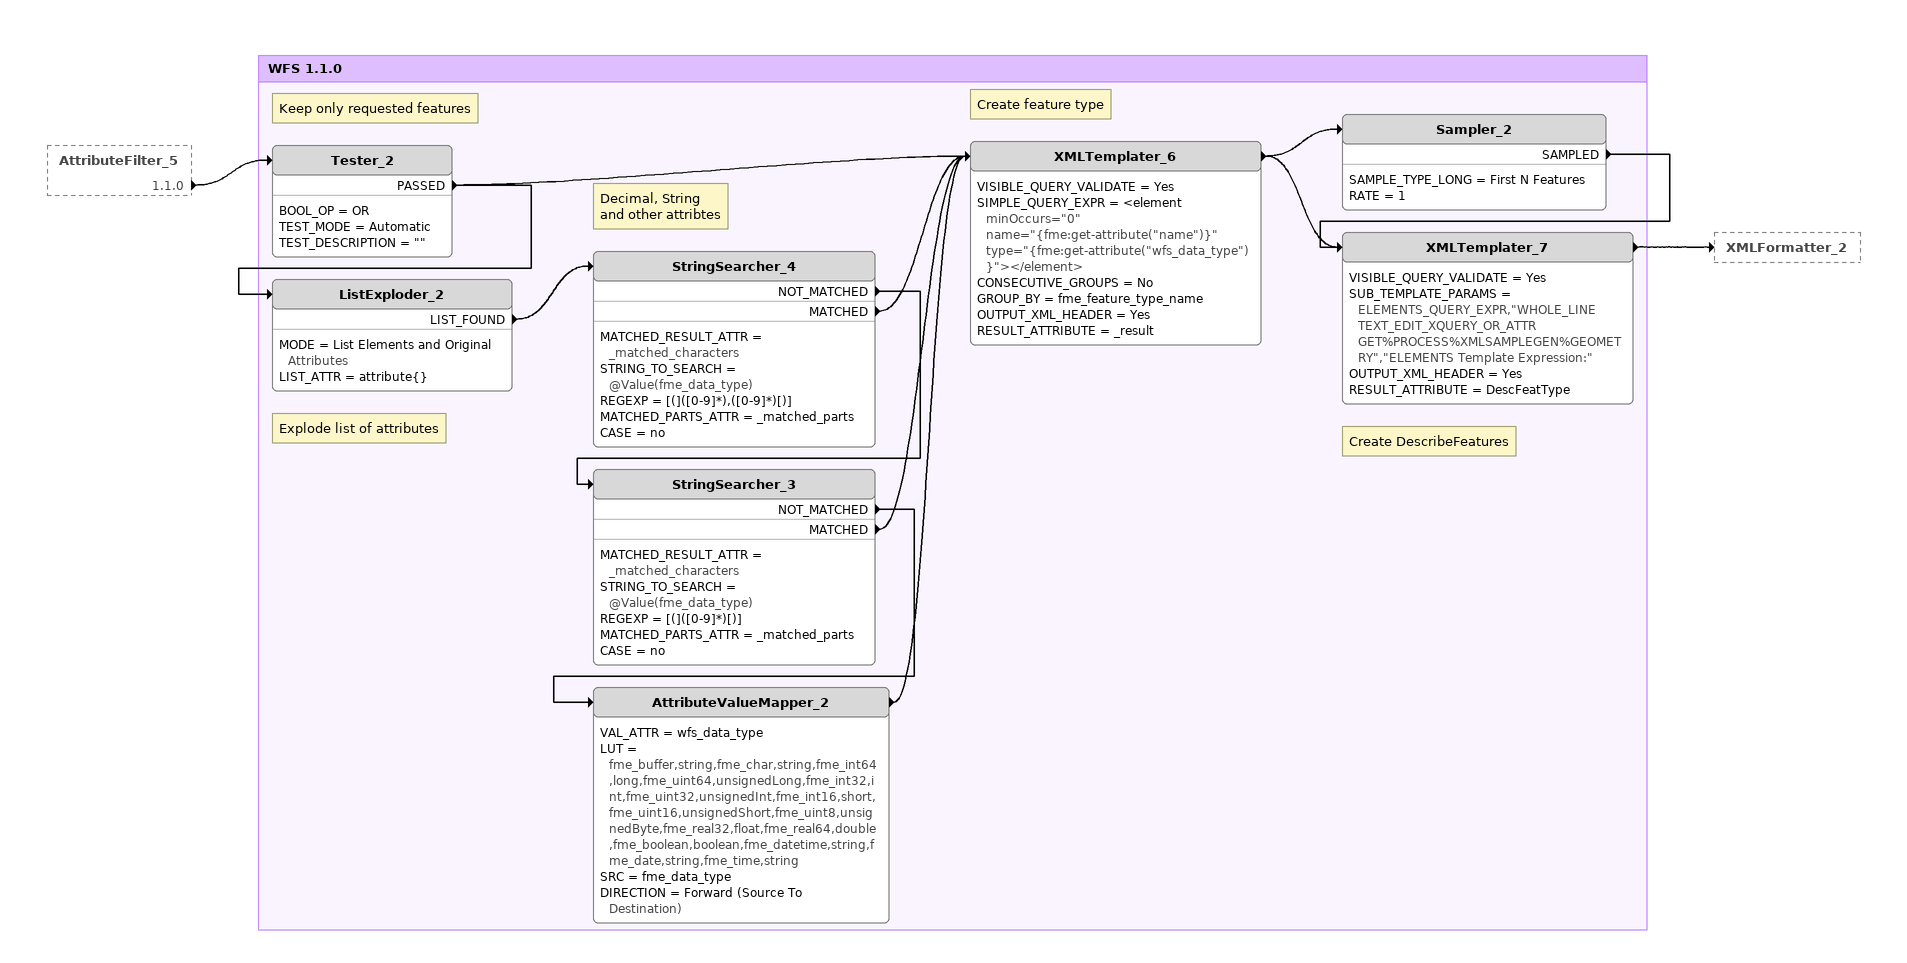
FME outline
AttributeFilter_5 [outside]
    1.1.0 -> Tester_2

Bookmark: WFS 1.1.0
Note: Keep only requested features
Tester_2
    BOOL_OP = OR
    TEST_MODE = Automatic
    TEST_DESCRIPTION = ""
    PASSED -> ListExploder_2
    PASSED -> XMLTemplater_6
Note: Explode list of attributes
ListExploder_2
    MODE = List Elements and Original Attributes
    LIST_ATTR = attribute{}
    LIST_FOUND -> StringSearcher_4
Note: Decimal, String / and other attribtes
StringSearcher_4
    MATCHED_RESULT_ATTR = _matched_characters
    STRING_TO_SEARCH = @Value(fme_data_type)
    REGEXP = [(]([0-9]*),([0-9]*)[)]
    MATCHED_PARTS_ATTR = _matched_parts
    CASE = no
    NOT_MATCHED -> StringSearcher_3
    MATCHED -> XMLTemplater_6
StringSearcher_3
    MATCHED_RESULT_ATTR = _matched_characters
    STRING_TO_SEARCH = @Value(fme_data_type)
    REGEXP = [(]([0-9]*)[)]
    MATCHED_PARTS_ATTR = _matched_parts
    CASE = no
    NOT_MATCHED -> AttributeValueMapper_2
    MATCHED -> XMLTemplater_6
AttributeValueMapper_2
    VAL_ATTR = wfs_data_type
    LUT = fme_buffer,string,fme_char,string,fme_int64,long,fme_uint64,unsignedLong,fme_int32,int,fme_uint32,unsignedInt,fme_int16,short,fme_uint16,unsignedShort,fme_uint8,unsignedByte,fme_real32,float,fme_real64,double,fme_boolean,boolean,fme_datetime,string,fme_date,string,fme_time,string
    SRC = fme_data_type
    DIRECTION = Forward (Source To Destination)
    -> XMLTemplater_6
Note: Create feature type
XMLTemplater_6
    VISIBLE_QUERY_VALIDATE = Yes
    SIMPLE_QUERY_EXPR = <element minOccurs="0" name="{fme:get-attribute("name")}" type="{fme:get-attribute("wfs_data_type")}"></element>
    CONSECUTIVE_GROUPS = No
    GROUP_BY = fme_feature_type_name
    OUTPUT_XML_HEADER = Yes
    RESULT_ATTRIBUTE = _result
    -> XMLTemplater_7
    -> Sampler_2
Sampler_2
    SAMPLE_TYPE_LONG = First N Features
    RATE = 1
    SAMPLED -> XMLTemplater_7
Note: Create DescribeFeatures
XMLTemplater_7
    VISIBLE_QUERY_VALIDATE = Yes
    SUB_TEMPLATE_PARAMS = ELEMENTS_QUERY_EXPR,"WHOLE_LINE TEXT_EDIT_XQUERY_OR_ATTR GET%PROCESS%XMLSAMPLEGEN%GEOMETRY","ELEMENTS Template Expression:"
    OUTPUT_XML_HEADER = Yes
    RESULT_ATTRIBUTE = DescFeatType
    -> XMLFormatter_2
